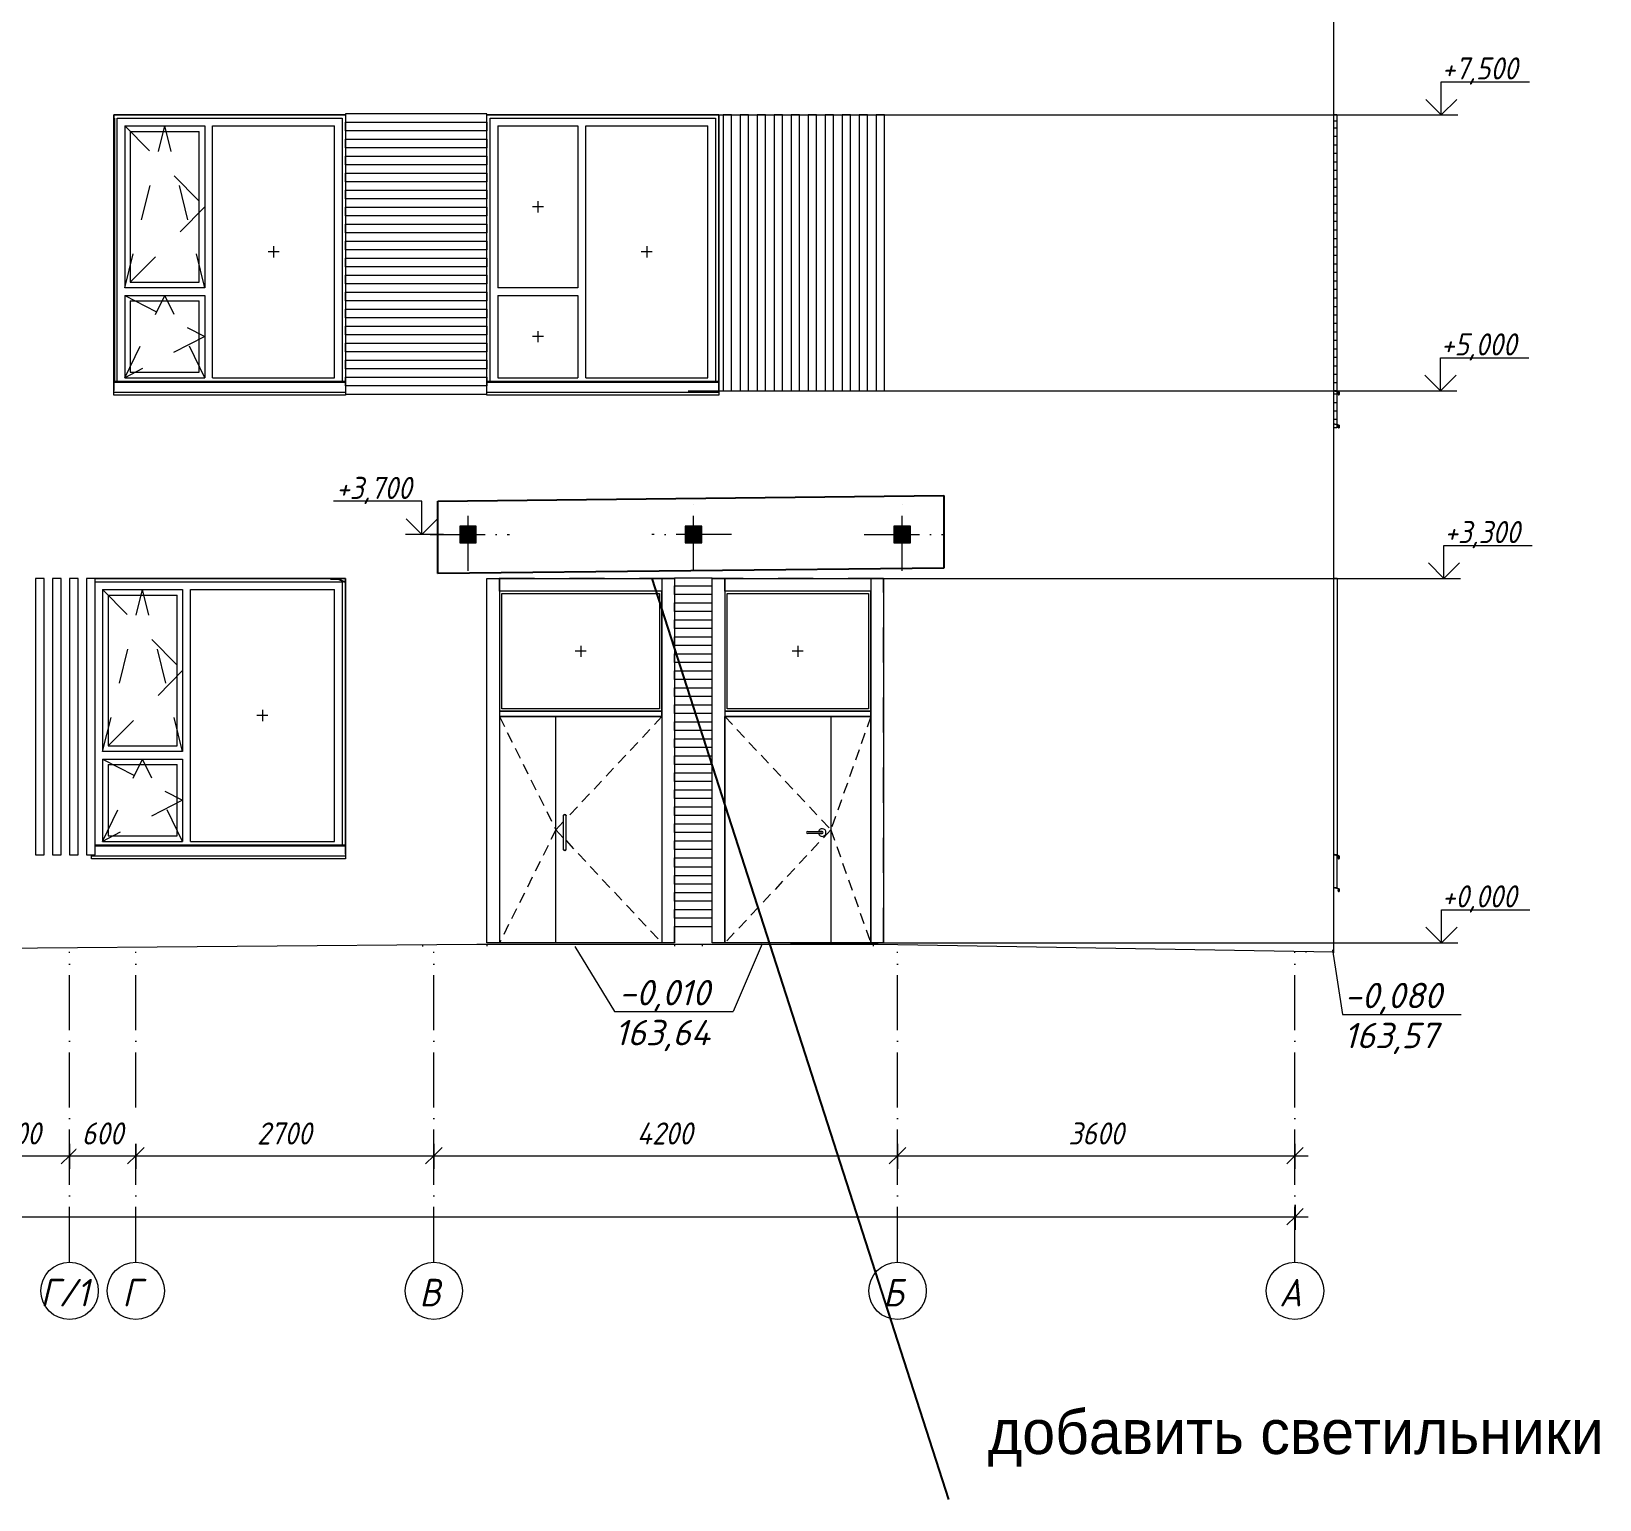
# Model space of a CAD drawing. Header units: millimetres. Extents: x -2128 to 116635, y -18248 to 18481.
# Drawn here: x 55830 to 70035, y -5043 to 8257 of the extents above; entities that cross this region are included whole.
import ezdxf

# ---------------------------------------------------------------- set-up
doc = ezdxf.new("R2010")
doc.units = ezdxf.units.MM
for name, pattern in [('200_ШТРИХ__ш1_п0_6_', [160, 100, -60]), ('50_200_ШТРИХ_1Т_ш5_п1_п1_', [700, 500, -100, 0, -100]), ('Штрих', [635, 317.5, -317.5])]:
    doc.linetypes.add(name, pattern=pattern)
for name, color, linetype, lineweight in [('A-ANNO-DIMS', 7, 'Continuous', 9), ('A-ANNO-DIMS-100', 7, 'Continuous', 9), ('A-ANNO-NOTE', 7, 'Continuous', 9), ('A-DETL-1', 7, 'Continuous', 5), ('A-DETL-CNTR', 7, '50_200_ШТРИХ_1Т_ш5_п1_п1_', 9), ('A-DOOR', 7, 'Continuous', 9), ('A-DOOR-1', 7, 'Continuous', 5), ('A-DOOR-2', 7, '200_ШТРИХ__ш1_п0_6_', 5), ('A-DOOR-FRAM', 7, 'Continuous', 5), ('A-DOOR-HDLN', 7, 'Штрих', 5), ('A-FLOR', 7, 'Continuous', 9), ('A-GENM', 7, 'Continuous', 9), ('A-GLAZ-1', 7, 'Continuous', 5), ('A-GLAZ-2', 7, 'Штрих', 5), ('A-WALL', 7, 'Continuous', 5), ('G-ANNO-DIMS', 7, 'Continuous', 9), ('G-ANNO-DIMS-1', 7, 'Continuous', 20), ('I-WALL', 7, 'Continuous', 5), ('Оси', 7, 'Continuous', 9), ('Оси-1', 7, '50_200_ШТРИХ_1Т_ш5_п1_п1_', 9)]:
    doc.layers.add(name, color=color, linetype=linetype, lineweight=lineweight)
doc.layers.add('A-DETL-GENF-1', color=7, linetype='Continuous', lineweight=9, true_color=0xffffff)
doc.styles.add('ISOCPEUR_I', font='isocpeui.ttf', dxfattribs={"width": 0.9, "height": 250})
doc.styles.add('ISOCPEUR_I_1', font='isocpeui.ttf', dxfattribs={"width": 0.9, "height": 200})
doc.styles.add('ISOCPEUR_I_2', font='isocpeui.ttf', dxfattribs={"height": 230})
doc.dimstyles.new('ISO-2_0_0_9К_Средний_с_подложкой_1', dxfattribs={"dimscale": 304.8, "dimtxt": 199.196235, "dimasz": 0.492126, "dimexe": 0.393701, "dimexo": 0, "dimgap": 0.131234, "dimtad": 1, "dimdec": 0, "dimzin": 0, "dimdsep": 46, "dimtxsty": 'ISOCPEUR_I_1', "dimblk1": 'OBLIQUE', "dimblk2": 'OBLIQUE', "dimsah": 1, "dimcen": 0.09, "dimdle": 0.393701, "dimazin": 0, "dimtfac": 1, "dimtdec": 4, "dimtix": 1, "dimtmove": 2, "dimatfit": 3, "dimfxl": 1, "dimtvp": 1, "dimtfill": 1, "dimtolj": 1, "dimtzin": 0, "dimarcsym": 2})

# ---------------------------------------------------------------- blocks, each defined once
blk = doc.blocks.new('Ось сетки - Круг_Ø6_00__ISO-2_5_0_9K_ кружки поменьше-23056867-АР2_Фасад ___-А')
at = {"layer": 'Оси'}
blk.add_circle((0, -3152), 260, dxfattribs=at)
blk = doc.blocks.new('DIMBLOCK28-АР2_Фасад ___-А')
at = {"layer": 'A-ANNO-DIMS-100', "transparency": 16777216}
for p, q in [((40276, -2374), (40276, -2600)), ((40276, -2480), (40276, -2374)), ((67276, -2374), (67276, -2600)), ((67276, -2480), (67276, -2374)), ((40156, -2480), (67396, -2480))]:
    blk.add_line(p, q, dxfattribs=at)
at = {"layer": 'A-ANNO-DIMS-100', "lineweight": 20, "transparency": 16777216}
for p, q in [((40276, -2480), (40351, -2405)), ((67276, -2480), (67351, -2405)), ((40276, -2480), (40201, -2555)), ((67276, -2480), (67201, -2555))]:
    blk.add_line(p, q, dxfattribs=at)
at = {"layer": 'A-ANNO-DIMS-100', "color": 0, "transparency": 16777216, "insert": (53235, -2179), "char_height": 200, "width": 758.48, "attachment_point": 1, "line_spacing_factor": 1.149209, "style": 'ISOCPEUR_I_1', "bg_fill": 3, "box_fill_scale": 1.25, "bg_fill_color": 256, "bg_fill_true_color": 13158600, "bg_fill_transparency": 0}
blk.add_mtext('27000', dxfattribs=at)
blk = doc.blocks.new('_Oblique')
at = {"color": 0, "linetype": 'ByBlock', "lineweight": -2}
blk.add_line((-0.5, -0.5), (0.5, 0.5), dxfattribs=at)

msp = doc.modelspace()

# ---------------------------------------------------------------- hatches: boundary and pattern name
at = {"layer": 'A-DETL-GENF-1'}
for points in [[(59860, 3625), (59860, 3775), (59710, 3775), (59710, 3625)], [(61901.5, 3625), (61901.5, 3775), (61751.5, 3775), (61751.5, 3625)], [(63793.1, 3625), (63793.1, 3775), (63643.1, 3775), (63643.1, 3625), (63721.3, 3625)]]:
    msp.add_hatch(color=256, dxfattribs=at).paths.add_polyline_path(points, flags=0)

# ---------------------------------------------------------------- linework, layer by layer
at = {"color": 1}
for p, q in [((59511, 4003), (64093.9, 4051.5)), ((59511, 3345.7), (59511, 4003)), ((64093.9, 4051.5), (64093.9, 3394.2)), ((64093.9, 3394.2), (59511, 3345.7))]:
    msp.add_line(p, q, dxfattribs=at)
at = {"layer": 'A-ANNO-DIMS'}
for p, q in [((56175.8, -1821.5), (56175.8, -2047.5)), ((56175.8, -1927.5), (56175.8, -1821.5)), ((56175.8, -1821.5), (56175.8, -2047.5)), ((56175.8, -1927.5), (56175.8, -1821.5)), ((56775.8, -1821.5), (56775.8, -2047.5)), ((56775.8, -1927.5), (56775.8, -1821.5)), ((59475.8, -1821.5), (59475.8, -2047.5)), ((59475.8, -1927.5), (59475.8, -1821.5)), ((59475.8, -1821.5), (59475.8, -2047.5)), ((59475.8, -1927.5), (59475.8, -1821.5)), ((63675.8, -1821.5), (63675.8, -2047.5)), ((63675.8, -1927.5), (63675.8, -1821.5)), ((63675.8, -1821.5), (63675.8, -2047.5)), ((63675.8, -1927.5), (63675.8, -1821.5)), ((67275.8, -1821.5), (67275.8, -2047.5)), ((67275.8, -1927.5), (67275.8, -1821.5)), ((55275.8, -1927.5), (56175.8, -1927.5)), ((56175.8, -1927.5), (56775.8, -1927.5)), ((59475.8, -1927.5), (63675.8, -1927.5)), ((63675.8, -1927.5), (67395.8, -1927.5))]:
    msp.add_line(p, q, dxfattribs=at)
at = {"layer": 'A-ANNO-DIMS', "lineweight": 20}
for p, q in [((56175.8, -1927.5), (56100.8, -2002.5)), ((56175.8, -1927.5), (56250.8, -1852.5)), ((56175.8, -1927.5), (56250.8, -1852.5)), ((56775.8, -1927.5), (56700.8, -2002.5)), ((56775.8, -1927.5), (56850.8, -1852.5)), ((59475.8, -1927.5), (59400.8, -2002.5)), ((59475.8, -1927.5), (59400.8, -2002.5)), ((59475.8, -1927.5), (59550.8, -1852.5)), ((59475.8, -1927.5), (59550.8, -1852.5)), ((63675.8, -1927.5), (63600.8, -2002.5)), ((63675.8, -1927.5), (63600.8, -2002.5)), ((63675.8, -1927.5), (63750.8, -1852.5)), ((63675.8, -1927.5), (63750.8, -1852.5)), ((67275.8, -1927.5), (67200.8, -2002.5)), ((67275.8, -1927.5), (67350.8, -1852.5))]:
    msp.add_line(p, q, dxfattribs=at)
at = {"layer": 'A-ANNO-NOTE'}
for p, q in [((60753.1, -33.9), (61112, -621)), ((62449.3, -9.2), (62186.8, -621)), ((67614.2, -62.6), (67706.3, -647.2)), ((62186.8, -624.1), (61112, -624.1)), ((68781.1, -650.3), (67706.3, -650.3))]:
    msp.add_line(p, q, dxfattribs=at)
at = {"layer": 'A-DETL-1'}
for p, q in [((59710, 3775), (59710, 3625)), ((59860, 3775), (59710, 3775)), ((59860, 3625), (59860, 3775)), ((61901.5, 3775), (61751.5, 3775)), ((61751.5, 3775), (61751.5, 3625)), ((61901.5, 3625), (61901.5, 3775)), ((63643.1, 3775), (63643.1, 3625)), ((63793.1, 3775), (63643.1, 3775)), ((63793.1, 3625), (63793.1, 3775)), ((59710, 3625), (59860, 3625)), ((61751.5, 3625), (61901.5, 3625)), ((63643.1, 3625), (63793.1, 3625))]:
    msp.add_line(p, q, dxfattribs=at)
at = {"layer": 'A-DETL-CNTR'}
for p, q in [((59785, 3370), (59785, 4010)), ((61826.5, 3370), (61826.5, 4010)), ((63718.1, 3370), (63718.1, 4010)), ((59440.8, 3700), (60160.8, 3700)), ((62170.7, 3700), (61450.7, 3700)), ((63373.9, 3700), (64093.9, 3700))]:
    msp.add_line(p, q, dxfattribs=at)
at = {"layer": 'A-DOOR'}
for p, q in [((60070.8, 3185), (60070.8, 2100)), ((61540.8, 3185), (60070.8, 3185)), ((60090.8, 3165), (61520.8, 3165)), ((60090.8, 2120), (60090.8, 3165)), ((61520.8, 3165), (61520.8, 2120)), ((61540.8, 2100), (61540.8, 3185)), ((62112.3, 3185), (62112.3, 2100)), ((63432.3, 3185), (62112.3, 3185)), ((62132.3, 3165), (63412.3, 3165)), ((62132.3, 2120), (62132.3, 3165)), ((63412.3, 3165), (63412.3, 2120)), ((63432.3, 2100), (63432.3, 3185)), ((60070.8, 2100), (61540.8, 2100)), ((61520.8, 2120), (60090.8, 2120)), ((62112.3, 2100), (63432.3, 2100)), ((63412.3, 2120), (62132.3, 2120)), ((60648.3, 1150), (60648.3, 850)), ((60648.3, 1150), (60648.3, 850)), ((60673.3, 850), (60673.3, 1150)), ((60673.3, 850), (60673.3, 1150)), ((62862.3, 1010), (62992.3, 1010)), ((62992.3, 1010), (62958.8, 1010)), ((62992.3, 990), (62862.3, 990)), ((62958.8, 990), (62992.3, 990))]:
    msp.add_line(p, q, dxfattribs=at)
for centre, radius, start, end in [((60660.8, 1150), 12.5, 0, 180), ((62862.3, 1000), 10, 90, 270), ((62992.3, 1000), 35, 0, 163.39845), ((62992.3, 1000), 35, 196.60155, 0), ((62992.3, 1000), 10, 270, 90), ((62992.3, 1000), 10, 270, 90), ((60660.8, 850), 12.5, 180, 360)]:
    msp.add_arc(centre, radius, start, end, dxfattribs=at)
for points, knots in [([(60648.3, 1150), (60648.3, 1150.3), (60648.3, 1150.8), (60648.4, 1151.6), (60648.5, 1152.4), (60648.7, 1153.2), (60648.9, 1154), (60649.2, 1154.8), (60649.5, 1155.5), (60649.9, 1156.3), (60650.4, 1156.9), (60651, 1157.8), (60651.7, 1158.7), (60652.5, 1159.4), (60653.3, 1160.1), (60654.5, 1160.9), (60656, 1161.6), (60658, 1162.3), (60659.7, 1162.5), (60660.8, 1162.5)], [0.5, 0.5, 0.5, 0.5, 0.52083333, 0.54166667, 0.5625, 0.58333333, 0.60416667, 0.625, 0.64583333, 0.66666667, 0.6875, 0.70833333, 0.75, 0.77083333, 0.79166667, 0.83333333, 0.875, 0.91666667, 1, 1, 1, 1]), ([(60664, 1162.1), (60664.5, 1161.9), (60665.5, 1161.6), (60667, 1160.9), (60668.2, 1160.1), (60669, 1159.4), (60669.4, 1159), (60669.6, 1158.8)], [0.08333333, 0.08333333, 0.08333333, 0.08333333, 0.125, 0.16666667, 0.20833333, 0.22916667, 0.25, 0.25, 0.25, 0.25]), ([(60660.8, 837.5), (60659.7, 837.5), (60658, 837.7), (60656, 838.4), (60654.5, 839.1), (60653.3, 839.9), (60652.5, 840.6), (60651.7, 841.3), (60651, 842.2), (60650.4, 843.1), (60649.9, 843.7), (60649.5, 844.5), (60649.2, 845.2), (60648.9, 846), (60648.7, 846.8), (60648.5, 847.6), (60648.4, 848.4), (60648.3, 849.2), (60648.3, 849.7), (60648.3, 850)], [-1, -1, -1, -1, -0.91666667, -0.875, -0.83333333, -0.79166667, -0.77083333, -0.75, -0.70833333, -0.6875, -0.66666667, -0.64583333, -0.625, -0.60416667, -0.58333333, -0.5625, -0.54166667, -0.52083333, -0.5, -0.5, -0.5, -0.5]), ([(60660.8, 837.5), (60661.8, 837.5), (60663.5, 837.7), (60665.5, 838.4), (60667, 839.1), (60668.2, 839.9), (60669, 840.6), (60669.8, 841.3), (60670.7, 842.4), (60671.5, 843.5), (60672, 844.5), (60672.3, 845.2), (60672.6, 846), (60672.8, 846.8), (60673, 847.6), (60673.2, 848.4), (60673.2, 849.2), (60673.3, 849.7), (60673.3, 850)], [0, 0, 0, 0, 0.08333333, 0.125, 0.16666667, 0.20833333, 0.22916667, 0.25, 0.29166667, 0.33333333, 0.35416667, 0.375, 0.39583333, 0.41666667, 0.4375, 0.45833333, 0.47916667, 0.5, 0.5, 0.5, 0.5])]:
    msp.add_open_spline(points, degree=3, knots=knots, dxfattribs=at)
msp.add_open_spline([(60671.6, 1156.3), (60671.7, 1156), (60672, 1155.5), (60672.3, 1154.8), (60672.6, 1154), (60672.8, 1153.2), (60673, 1152.4), (60673.2, 1151.6), (60673.2, 1150.8), (60673.3, 1150.3), (60673.3, 1150)], degree=3, dxfattribs=at)
at = {"layer": 'A-DOOR-1'}
for p, q in [((60580.8, 2050), (60070.8, 2050)), ((60070.8, 2050), (60070.8, 0)), ((61540.8, 2050), (60580.8, 2050)), ((60580.8, 0), (60580.8, 2050)), ((60580.8, 0), (60580.8, 2050)), ((61540.8, 2050), (61540.8, 0)), ((63072.3, 2050), (62112.3, 2050)), ((62112.3, 0), (62112.3, 2050)), ((63072.3, 2050), (63072.3, 0)), ((63432.3, 2050), (63072.3, 2050)), ((63072.3, 2050), (63072.3, 0)), ((63432.3, 0), (63432.3, 2050))]:
    msp.add_line(p, q, dxfattribs=at)
at = {"layer": 'A-DOOR-2'}
for p, q in [((60069.4, 2050), (60580.8, 1025)), ((61542.1, 2050), (60673.3, 1123.6)), ((62110.9, 2050), (63072.3, 1025)), ((63433.7, 2050), (63072.3, 1025)), ((60580.8, 1025), (60070.8, 0)), ((60648.3, 1097), (60580.8, 1025)), ((60580.8, 1025), (60648.3, 952.9)), ((63072.3, 1025), (62112.3, 0)), ((63072.3, 1025), (63432.3, 0)), ((60673.3, 926.2), (61540.8, 0))]:
    msp.add_line(p, q, dxfattribs=at)
at = {"layer": 'A-DOOR-FRAM'}
for p, q in [((60070.8, 3185), (60070.8, 3300)), ((60070.8, 3300), (60070.8, 0)), ((61540.8, 3300), (61540.8, 3185)), ((61540.8, 3300), (61540.8, 0)), ((62112.3, 3185), (62112.3, 3300)), ((62112.3, 3300), (62112.3, 0)), ((63432.3, 3300), (63432.3, 3185)), ((63432.3, 3300), (63432.3, 0)), ((61540.8, 3185), (60070.8, 3185)), ((63432.3, 3185), (62112.3, 3185)), ((61540.8, 2100), (60070.8, 2100)), ((60070.8, 2100), (60070.8, 2050)), ((60070.8, 2050), (61540.8, 2050)), ((61540.8, 2050), (61540.8, 2100)), ((63432.3, 2100), (62112.3, 2100)), ((62112.3, 2100), (62112.3, 2050)), ((62112.3, 2050), (63432.3, 2050)), ((63432.3, 2050), (63432.3, 2100))]:
    msp.add_line(p, q, dxfattribs=at)
at = {"layer": 'A-DOOR-HDLN'}
for p, q in [((61655.8, 3300), (59955.8, 3300)), ((59955.8, 0), (59955.8, 3300)), ((61655.8, 3300), (59955.8, 3300)), ((59955.8, 0), (59955.8, 3300)), ((63547.3, 3300), (61997.3, 3300)), ((63547.3, 3300), (61997.3, 3300)), ((63547.3, 0), (63547.3, 3300)), ((63547.3, 0), (63547.3, 3300)), ((61655.8, 3157), (61655.8, 3234)), ((61655.8, 3157), (61655.8, 3234)), ((61997.3, 3157), (61997.3, 3234)), ((61997.3, 3157), (61997.3, 3234)), ((61655.8, 3003), (61655.8, 3080)), ((61655.8, 3003), (61655.8, 3080)), ((61997.3, 3003), (61997.3, 3080)), ((61997.3, 3003), (61997.3, 3080)), ((61655.8, 2849), (61655.8, 2926)), ((61655.8, 2849), (61655.8, 2926)), ((61997.3, 2849), (61997.3, 2926)), ((61997.3, 2849), (61997.3, 2926)), ((61655.8, 2695), (61655.8, 2772)), ((61655.8, 2695), (61655.8, 2772)), ((61997.3, 2695), (61997.3, 2772)), ((61997.3, 2695), (61997.3, 2772)), ((61655.8, 2541), (61655.8, 2618)), ((61655.8, 2541), (61655.8, 2618)), ((61997.3, 2541), (61997.3, 2618)), ((61997.3, 2541), (61997.3, 2618)), ((61655.8, 2387), (61655.8, 2464)), ((61655.8, 2387), (61655.8, 2464)), ((61997.3, 2387), (61997.3, 2464)), ((61997.3, 2387), (61997.3, 2464)), ((61655.8, 2233), (61655.8, 2310)), ((61655.8, 2233), (61655.8, 2310)), ((61997.3, 2233), (61997.3, 2310)), ((61997.3, 2233), (61997.3, 2310)), ((61655.8, 2079), (61655.8, 2156)), ((61655.8, 2079), (61655.8, 2156)), ((61997.3, 2079), (61997.3, 2156)), ((61997.3, 2079), (61997.3, 2156)), ((61655.8, 1925), (61655.8, 2002)), ((61655.8, 1925), (61655.8, 2002)), ((61997.3, 1925), (61997.3, 2002)), ((61997.3, 1925), (61997.3, 2002)), ((61655.8, 1771), (61655.8, 1848)), ((61655.8, 1771), (61655.8, 1848)), ((61997.3, 1771), (61997.3, 1848)), ((61997.3, 1771), (61997.3, 1848)), ((61655.8, 1617), (61655.8, 1694)), ((61655.8, 1617), (61655.8, 1694)), ((61997.3, 1617), (61997.3, 1694)), ((61997.3, 1617), (61997.3, 1694)), ((61655.8, 1463), (61655.8, 1540)), ((61655.8, 1463), (61655.8, 1540)), ((61997.3, 1463), (61997.3, 1540)), ((61997.3, 1463), (61997.3, 1540)), ((61655.8, 1309), (61655.8, 1386)), ((61655.8, 1309), (61655.8, 1386)), ((61997.3, 1309), (61997.3, 1386)), ((61997.3, 1309), (61997.3, 1386)), ((61655.8, 1155), (61655.8, 1232)), ((61655.8, 1155), (61655.8, 1232)), ((61997.3, 1155), (61997.3, 1232)), ((61997.3, 1155), (61997.3, 1232)), ((61655.8, 1001), (61655.8, 1078)), ((61655.8, 1001), (61655.8, 1078)), ((61997.3, 1001), (61997.3, 1078)), ((61997.3, 1001), (61997.3, 1078)), ((61655.8, 847), (61655.8, 924)), ((61655.8, 847), (61655.8, 924)), ((61997.3, 847), (61997.3, 924)), ((61997.3, 847), (61997.3, 924)), ((61655.8, 687), (61655.8, 770)), ((61655.8, 687), (61655.8, 770)), ((61997.3, 687), (61997.3, 770)), ((61997.3, 687), (61997.3, 770)), ((61655.8, 533), (61655.8, 610)), ((61655.8, 533), (61655.8, 610)), ((61997.3, 533), (61997.3, 610)), ((61997.3, 533), (61997.3, 610)), ((61655.8, 379), (61655.8, 456)), ((61655.8, 379), (61655.8, 456)), ((61997.3, 379), (61997.3, 456)), ((61997.3, 379), (61997.3, 456)), ((61655.8, 225), (61655.8, 302)), ((61655.8, 225), (61655.8, 302)), ((61997.3, 225), (61997.3, 302)), ((61997.3, 225), (61997.3, 302)), ((61655.8, 0), (61655.8, 148)), ((61655.8, 0), (61655.8, 148)), ((61997.3, 0), (61997.3, 148)), ((61997.3, 0), (61997.3, 148))]:
    msp.add_line(p, q, dxfattribs=at)
at = {"layer": 'A-FLOR'}
for p, q in [((59955.8, -10), (59955.8, -28.7)), ((61655.8, -10), (61655.8, -28.7)), ((61905.8, -10), (61905.8, -28.7)), ((63455.8, -10), (63455.8, -28.7))]:
    msp.add_line(p, q, dxfattribs=at)
at = {"layer": 'A-GENM'}
for p, q in [((56575.8, 7470), (56581.8, 7470)), ((56581.8, 7470), (56581.8, 5073.5)), ((58539.8, 3300), (58539.8, 3295)), ((58539.8, 3295), (58608.6, 3295)), ((58608.6, 3295), (58659.8, 3270)), ((58660.9, 3275), (58609.8, 3300)), ((58659.8, 3270), (58675.3, 3270)), ((58675.3, 3275), (58660.9, 3275))]:
    msp.add_line(p, q, dxfattribs=at)
at = {"layer": 'A-GLAZ-1'}
for p, q in [((56575.8, 7500), (56575.8, 5002.5)), ((58675.8, 7500), (56575.8, 7500)), ((56605.8, 5085), (56605.8, 7470)), ((56605.8, 7470), (58645.8, 7470)), ((56675.8, 7400), (56675.8, 5935)), ((56675.8, 7400), (57400.8, 7400)), ((57400.8, 7400), (57400.8, 5935)), ((57470.8, 5120), (57470.8, 7400)), ((57470.8, 7400), (58575.8, 7400)), ((58575.8, 5120), (58575.8, 7400)), ((58645.8, 7470), (58645.8, 5085)), ((58675.8, 7357), (58675.8, 7434)), ((62055.8, 7500), (59955.8, 7500)), ((59955.8, 7434), (59955.8, 7357)), ((59985.8, 5085), (59985.8, 7470)), ((59985.8, 7470), (62025.8, 7470)), ((60055.8, 7400), (60055.8, 5935)), ((60055.8, 7400), (60780.8, 7400)), ((60780.8, 7400), (60780.8, 5935)), ((60850.8, 5120), (60850.8, 7400)), ((60850.8, 7400), (61955.8, 7400)), ((61955.8, 5120), (61955.8, 7400)), ((62025.8, 7470), (62025.8, 5085)), ((62055.8, 5002.5), (62055.8, 7500)), ((56725.8, 7350), (56725.8, 5985)), ((56725.8, 7350), (57350.8, 7350)), ((57350.8, 5985), (57350.8, 7350)), ((58675.8, 7203), (58675.8, 7280)), ((59955.8, 7280), (59955.8, 7203)), ((58675.8, 7049), (58675.8, 7126)), ((59955.8, 7126), (59955.8, 7049)), ((58675.8, 6895), (58675.8, 6972)), ((59955.8, 6972), (59955.8, 6895)), ((58675.8, 6741), (58675.8, 6818)), ((59955.8, 6818), (59955.8, 6741)), ((60418.3, 6717.5), (60418.3, 6617.5)), ((58675.8, 6587), (58675.8, 6664)), ((59955.8, 6664), (59955.8, 6587)), ((60468.3, 6667.5), (60368.3, 6667.5)), ((58675.8, 6433), (58675.8, 6510)), ((59955.8, 6510), (59955.8, 6433)), ((58073.3, 6260), (57973.3, 6260)), ((58023.3, 6310), (58023.3, 6210)), ((58675.8, 6279), (58675.8, 6356)), ((59955.8, 6356), (59955.8, 6279)), ((61453.3, 6260), (61353.3, 6260)), ((61403.3, 6310), (61403.3, 6210)), ((58675.8, 6125), (58675.8, 6202)), ((59955.8, 6202), (59955.8, 6125)), ((56725.8, 5985), (57350.8, 5985)), ((58675.8, 5971), (58675.8, 6048)), ((59955.8, 6048), (59955.8, 5971)), ((57400.8, 5935), (56675.8, 5935)), ((56675.8, 5865), (56675.8, 5120)), ((56675.8, 5865), (57400.8, 5865)), ((57400.8, 5865), (57400.8, 5120)), ((58675.8, 5817), (58675.8, 5894)), ((59955.8, 5894), (59955.8, 5817)), ((60780.8, 5935), (60055.8, 5935)), ((60055.8, 5865), (60055.8, 5120)), ((60055.8, 5865), (60780.8, 5865)), ((60780.8, 5865), (60780.8, 5120)), ((56725.8, 5815), (56725.8, 5170)), ((56725.8, 5815), (57350.8, 5815)), ((57350.8, 5170), (57350.8, 5815)), ((58675.8, 5663), (58675.8, 5740)), ((59955.8, 5740), (59955.8, 5663)), ((58675.8, 5509), (58675.8, 5586)), ((59955.8, 5586), (59955.8, 5509)), ((60418.3, 5542.5), (60418.3, 5442.5)), ((58675.8, 5355), (58675.8, 5432)), ((59955.8, 5432), (59955.8, 5355)), ((60468.3, 5492.5), (60368.3, 5492.5)), ((58675.8, 5201), (58675.8, 5278)), ((59955.8, 5278), (59955.8, 5201)), ((56675.8, 5120), (57400.8, 5120)), ((56725.8, 5170), (57350.8, 5170)), ((57470.8, 5120), (58575.8, 5120)), ((58675.8, 5047), (58675.8, 5124)), ((59955.8, 5124), (59955.8, 5047)), ((60055.8, 5120), (60780.8, 5120)), ((60850.8, 5120), (61955.8, 5120)), ((56575.8, 4988), (56575.8, 5002.5)), ((56575.8, 4963), (56575.8, 4988)), ((56575.8, 4988), (58675.8, 4988)), ((58675.8, 5085), (56581.8, 5085)), ((58675.8, 5075), (56581.8, 5075)), ((58675.8, 4993.8), (58675.8, 4988)), ((58675.8, 4988), (58675.8, 4963)), ((62055.8, 5085), (59955.8, 5085)), ((62055.8, 5075), (59955.8, 5075)), ((59955.8, 4988), (59955.8, 4993.8)), ((59955.8, 4963), (59955.8, 4988)), ((59955.8, 4988), (62055.8, 4988)), ((62055.8, 5002.5), (62055.8, 4988)), ((62055.8, 4988), (62055.8, 4963)), ((67675.8, 4991), (67625.8, 5002.5)), ((67625.8, 5001.5), (67674.8, 4990.2)), ((67665.6, 4980.4), (67664.6, 4980.1)), ((67664.6, 4980.1), (67669.8, 4966)), ((67670.5, 4967), (67665.6, 4980.4)), ((67674.8, 4990.2), (67674.8, 4967)), ((67675.8, 4966), (67675.8, 4991)), ((58675.8, 4963), (56575.8, 4963)), ((62055.8, 4963), (59955.8, 4963)), ((67669.8, 4966), (67675.8, 4966)), ((67674.8, 4967), (67670.5, 4967)), ((67675.8, 4691), (67625.8, 4702.5)), ((67625.8, 4701.5), (67674.8, 4690.2)), ((67674.8, 4690.2), (67674.8, 4667)), ((67675.8, 4666), (67675.8, 4691)), ((67665.6, 4680.4), (67664.6, 4680.1)), ((67664.6, 4680.1), (67669.8, 4666)), ((67670.5, 4667), (67665.6, 4680.4)), ((67669.8, 4666), (67675.8, 4666)), ((67674.8, 4667), (67670.5, 4667)), ((58675.3, 3300), (56407.4, 3300)), ((56407.4, 3270), (58645.3, 3270)), ((58645.3, 3270), (58645.3, 885)), ((58675.3, 802.5), (58675.3, 3300)), ((56475.3, 3200), (56475.3, 1735)), ((56475.3, 3200), (57200.3, 3200)), ((56525.3, 3150), (56525.3, 1785)), ((56525.3, 3150), (57150.3, 3150)), ((57150.3, 1785), (57150.3, 3150)), ((57200.3, 3200), (57200.3, 1735)), ((57270.3, 920), (57270.3, 3200)), ((57270.3, 3200), (58575.3, 3200)), ((58575.3, 920), (58575.3, 3200)), ((60855.8, 2642.5), (60755.8, 2642.5)), ((60805.8, 2692.5), (60805.8, 2592.5)), ((62822.3, 2642.5), (62722.3, 2642.5)), ((62772.3, 2692.5), (62772.3, 2592.5)), ((57972.8, 2060), (57872.8, 2060)), ((57922.8, 2110), (57922.8, 2010)), ((57200.3, 1735), (56475.3, 1735)), ((56525.3, 1785), (57150.3, 1785)), ((56475.3, 1665), (56475.3, 920)), ((56475.3, 1665), (57200.3, 1665)), ((56525.3, 1615), (56525.3, 970)), ((56525.3, 1615), (57150.3, 1615)), ((57150.3, 970), (57150.3, 1615)), ((57200.3, 1665), (57200.3, 920)), ((58675.3, 885), (56407.4, 885)), ((58675.3, 875), (56407.4, 875)), ((56475.3, 920), (57200.3, 920)), ((56525.3, 970), (57150.3, 970)), ((57270.3, 920), (58575.3, 920)), ((56375.3, 788), (56375.3, 799)), ((56375.3, 763), (56375.3, 788)), ((56375.3, 788), (58675.3, 788)), ((58675.3, 763), (56375.3, 763)), ((58675.3, 802.5), (58675.3, 788)), ((58675.3, 788), (58675.3, 763)), ((67675.8, 788), (67625.8, 802.5)), ((67625.8, 801.5), (67674.8, 787.2)), ((67665.6, 777.4), (67664.6, 777.1)), ((67664.6, 777.1), (67669.8, 763)), ((67670.5, 764), (67665.6, 777.4)), ((67669.8, 763), (67675.8, 763)), ((67674.8, 764), (67670.5, 764)), ((67674.8, 787.2), (67674.8, 764)), ((67675.8, 763), (67675.8, 788)), ((67675.8, 491), (67625.8, 502.5)), ((67625.8, 501.5), (67674.8, 490.2)), ((67665.6, 480.4), (67664.6, 480.1)), ((67664.6, 480.1), (67669.8, 466)), ((67670.5, 467), (67665.6, 480.4)), ((67669.8, 466), (67675.8, 466)), ((67674.8, 467), (67670.5, 467)), ((67674.8, 490.2), (67674.8, 467)), ((67675.8, 466), (67675.8, 491))]:
    msp.add_line(p, q, dxfattribs=at)
at = {"layer": 'A-GLAZ-2'}
for p, q in [((56675.8, 5935), (57038.3, 7400)), ((56675.8, 7400), (57400.8, 6667.5)), ((57400.8, 5935), (57038.3, 7400)), ((57400.8, 6667.5), (56675.8, 5935)), ((56675.8, 5120), (57038.3, 5865)), ((56675.8, 5865), (57400.8, 5492.5)), ((57400.8, 5120), (57038.3, 5865)), ((57400.8, 5492.5), (56675.8, 5120)), ((56475.3, 1735), (56837.8, 3200)), ((56475.3, 3200), (57200.3, 2467.5)), ((57200.3, 1735), (56837.8, 3200)), ((57200.3, 2467.5), (56475.3, 1735)), ((56475.3, 920), (56837.8, 1665)), ((56475.3, 1665), (57200.3, 1292.5)), ((57200.3, 920), (56837.8, 1665)), ((57200.3, 1292.5), (56475.3, 920))]:
    msp.add_line(p, q, dxfattribs=at)
at = {"layer": 'A-WALL'}
for p, q in [((67625.8, 13776), (67625.8, -89.5)), ((56575.8, 7500), (58675.8, 7500)), ((56575.8, 5002.5), (56575.8, 7500)), ((58675.8, 7434), (58675.8, 7357)), ((59955.8, 7500), (62055.8, 7500)), ((59955.8, 7357), (59955.8, 7434)), ((62055.8, 7500), (62055.8, 5002.5)), ((58675.8, 7280), (58675.8, 7203)), ((59955.8, 7203), (59955.8, 7280)), ((58675.8, 7126), (58675.8, 7049)), ((59955.8, 7049), (59955.8, 7126)), ((58675.8, 6972), (58675.8, 6895)), ((59955.8, 6895), (59955.8, 6972)), ((58675.8, 6818), (58675.8, 6741)), ((59955.8, 6741), (59955.8, 6818)), ((58675.8, 6664), (58675.8, 6587)), ((59955.8, 6587), (59955.8, 6664)), ((58675.8, 6510), (58675.8, 6433)), ((59955.8, 6433), (59955.8, 6510)), ((58675.8, 6356), (58675.8, 6279)), ((59955.8, 6279), (59955.8, 6356)), ((58675.8, 6202), (58675.8, 6125)), ((59955.8, 6125), (59955.8, 6202)), ((58675.8, 6048), (58675.8, 5971)), ((59955.8, 5971), (59955.8, 6048)), ((58675.8, 5894), (58675.8, 5817)), ((59955.8, 5817), (59955.8, 5894)), ((58675.8, 5740), (58675.8, 5663)), ((59955.8, 5663), (59955.8, 5740)), ((58675.8, 5586), (58675.8, 5509)), ((59955.8, 5509), (59955.8, 5586)), ((58675.8, 5432), (58675.8, 5355)), ((59955.8, 5355), (59955.8, 5432)), ((58675.8, 5278), (58675.8, 5201)), ((59955.8, 5201), (59955.8, 5278)), ((58675.8, 5124), (58675.8, 5047)), ((59955.8, 5047), (59955.8, 5124)), ((56407.4, 3300), (58675.3, 3300)), ((58675.3, 3300), (58675.3, 802.5)), ((59955.8, 0), (59955.8, 3300)), ((59955.8, 3300), (61655.8, 3300)), ((61997.3, 3300), (63547.3, 3300)), ((63547.3, 3300), (63547.3, 0)), ((61655.8, 3234), (61655.8, 3157)), ((61997.3, 3157), (61997.3, 3234)), ((61655.8, 3080), (61655.8, 3003)), ((61997.3, 3003), (61997.3, 3080)), ((61655.8, 2926), (61655.8, 2849)), ((61997.3, 2849), (61997.3, 2926)), ((61655.8, 2772), (61655.8, 2695)), ((61997.3, 2695), (61997.3, 2772)), ((61655.8, 2618), (61655.8, 2541)), ((61997.3, 2541), (61997.3, 2618)), ((61655.8, 2464), (61655.8, 2387)), ((61997.3, 2387), (61997.3, 2464)), ((61655.8, 2310), (61655.8, 2233)), ((61997.3, 2233), (61997.3, 2310)), ((61655.8, 2156), (61655.8, 2079)), ((61997.3, 2079), (61997.3, 2156)), ((61655.8, 2002), (61655.8, 1925)), ((61997.3, 1925), (61997.3, 2002)), ((61655.8, 1848), (61655.8, 1771)), ((61997.3, 1771), (61997.3, 1848)), ((61655.8, 1694), (61655.8, 1617)), ((61997.3, 1617), (61997.3, 1694)), ((61655.8, 1540), (61655.8, 1463)), ((61997.3, 1463), (61997.3, 1540)), ((61655.8, 1386), (61655.8, 1309)), ((61997.3, 1309), (61997.3, 1386)), ((61655.8, 1232), (61655.8, 1155)), ((61997.3, 1155), (61997.3, 1232)), ((61655.8, 1078), (61655.8, 1001)), ((61997.3, 1001), (61997.3, 1078)), ((61655.8, 924), (61655.8, 847)), ((61997.3, 847), (61997.3, 924)), ((61655.8, 770), (61655.8, 687)), ((61997.3, 687), (61997.3, 770)), ((61655.8, 610), (61655.8, 533)), ((61997.3, 533), (61997.3, 610)), ((61655.8, 456), (61655.8, 379)), ((61997.3, 379), (61997.3, 456)), ((61655.8, 302), (61655.8, 225)), ((61997.3, 225), (61997.3, 302)), ((61655.8, 148), (61655.8, 0)), ((61997.3, 0), (61997.3, 148)), ((63547.3, 0), (61997.3, 0)), ((52075.8, -78.9), (59863.8, -10)), ((59863.8, -10), (63500.8, -10)), ((61655.8, 0), (59955.8, 0)), ((63500.8, -10), (67625.8, -82.2)), ((67375.8, -85.8), (67375.8, -77.8))]:
    msp.add_line(p, q, dxfattribs=at)
at = {"layer": 'G-ANNO-DIMS'}
for p, q in [((68601.2, 7800), (69401.2, 7800)), ((68601.2, 7500), (68601.2, 7800)), ((60734, 7500), (68601.2, 7500)), ((68449.6, 7500), (68749.5, 7500)), ((68593.6, 5300), (69393.6, 5300)), ((68593.6, 5000), (68593.6, 5300)), ((61779.1, 5000), (68593.6, 5000)), ((68442, 5000), (68742, 5000)), ((59392.6, 3700), (59367.5, 3700)), ((59561.8, 3700), (59392.6, 3700)), ((68625.4, 3600), (69425.4, 3600)), ((68625.4, 3300), (68625.4, 3600)), ((62938.5, 3300), (68625.4, 3300)), ((68473.8, 3300), (68773.7, 3300)), ((68602.5, 300), (69402.5, 300)), ((68602.5, 0), (68602.5, 300)), ((62704.7, 0), (68602.5, 0)), ((68450.9, 0), (68750.9, 0))]:
    msp.add_line(p, q, dxfattribs=at)
at = {"layer": 'G-ANNO-DIMS', "extrusion": (0, 0, -1)}
for p, q in [((59367.5, 4000), (58567.5, 4000)), ((59367.5, 3700), (59367.5, 4000)), ((59519.1, 3700), (59219.1, 3700))]:
    msp.add_line(p, q, dxfattribs=at)
at = {"layer": 'G-ANNO-DIMS-1'}
for p, q in [((68601.2, 7500), (68459.8, 7641.4)), ((68601.2, 7500), (68742.6, 7641.4)), ((68593.6, 5000), (68452.2, 5141.4)), ((68593.6, 5000), (68735, 5141.4)), ((68625.4, 3300), (68483.9, 3441.4)), ((68625.4, 3300), (68766.8, 3441.4)), ((68602.5, 0), (68461.1, 141.4)), ((68602.5, 0), (68744, 141.4))]:
    msp.add_line(p, q, dxfattribs=at)
at = {"layer": 'G-ANNO-DIMS-1', "extrusion": (0, 0, -1)}
for q in [(59226.1, 3841.4), (59508.9, 3841.4)]:
    msp.add_line((59367.5, 3700), q, dxfattribs=at)
at = {"layer": 'I-WALL'}
for p, q in [((59955.8, 7511), (58675.8, 7511)), ((58675.8, 7511), (58675.8, 7434)), ((58675.8, 7434), (59955.8, 7434)), ((59955.8, 7434), (59955.8, 7511)), ((62172.8, 7500), (62095.8, 7500)), ((62095.8, 7500), (62095.8, 5000)), ((62172.8, 5000), (62172.8, 7500)), ((62326.8, 7500), (62249.8, 7500)), ((62249.8, 7500), (62249.8, 5000)), ((62326.8, 5000), (62326.8, 7500)), ((62480.8, 7500), (62403.8, 7500)), ((62403.8, 7500), (62403.8, 5000)), ((62480.8, 5000), (62480.8, 7500)), ((62634.8, 7500), (62557.8, 7500)), ((62557.8, 7500), (62557.8, 5000)), ((62634.8, 5000), (62634.8, 7500)), ((62788.8, 7500), (62711.8, 7500)), ((62711.8, 7500), (62711.8, 5000)), ((62788.8, 5000), (62788.8, 7500)), ((62942.8, 7500), (62865.8, 7500)), ((62865.8, 7500), (62865.8, 5000)), ((62942.8, 5000), (62942.8, 7500)), ((63096.8, 7500), (63019.8, 7500)), ((63019.8, 7500), (63019.8, 5000)), ((63096.8, 5000), (63096.8, 7500)), ((63250.8, 7500), (63173.8, 7500)), ((63173.8, 7500), (63173.8, 5000)), ((63250.8, 5000), (63250.8, 7500)), ((63404.8, 7500), (63327.8, 7500)), ((63327.8, 7500), (63327.8, 5000)), ((63404.8, 5000), (63404.8, 7500)), ((63558.8, 7500), (63481.8, 7500)), ((63481.8, 7500), (63481.8, 5000)), ((63558.8, 5000), (63558.8, 7500)), ((67655.8, 7500), (67625.8, 7500)), ((67655.8, 7445), (67625.8, 7445)), ((67655.8, 7500), (67655.8, 7445)), ((67655.8, 7445), (67655.8, 7380.5)), ((59955.8, 7357), (58675.8, 7357)), ((58675.8, 7357), (58675.8, 7280)), ((58675.8, 7280), (59955.8, 7280)), ((59955.8, 7280), (59955.8, 7357)), ((67655.8, 7380.5), (67625.8, 7380.5)), ((67655.8, 7303.5), (67625.8, 7303.5)), ((67655.8, 7380.5), (67655.8, 7303.5)), ((67655.8, 7303.5), (67655.8, 7226.5)), ((59955.8, 7203), (58675.8, 7203)), ((58675.8, 7203), (58675.8, 7126)), ((58675.8, 7126), (59955.8, 7126)), ((59955.8, 7126), (59955.8, 7203)), ((67655.8, 7226.5), (67625.8, 7226.5)), ((67655.8, 7149.5), (67625.8, 7149.5)), ((67655.8, 7226.5), (67655.8, 7149.5)), ((67655.8, 7149.5), (67655.8, 7072.5)), ((59955.8, 7049), (58675.8, 7049)), ((58675.8, 7049), (58675.8, 6972)), ((58675.8, 6972), (59955.8, 6972)), ((59955.8, 6972), (59955.8, 7049)), ((67655.8, 7072.5), (67625.8, 7072.5)), ((67655.8, 6995.5), (67625.8, 6995.5)), ((67655.8, 7072.5), (67655.8, 6995.5)), ((67655.8, 6995.5), (67655.8, 6918.5)), ((59955.8, 6895), (58675.8, 6895)), ((58675.8, 6895), (58675.8, 6818)), ((59955.8, 6818), (59955.8, 6895)), ((67655.8, 6918.5), (67625.8, 6918.5)), ((67655.8, 6841.5), (67625.8, 6841.5)), ((67655.8, 6918.5), (67655.8, 6841.5)), ((67655.8, 6841.5), (67655.8, 6764.5)), ((58675.8, 6818), (59955.8, 6818)), ((59955.8, 6741), (58675.8, 6741)), ((58675.8, 6741), (58675.8, 6664)), ((59955.8, 6664), (59955.8, 6741)), ((67655.8, 6764.5), (67625.8, 6764.5)), ((67655.8, 6687.5), (67625.8, 6687.5)), ((67655.8, 6764.5), (67655.8, 6687.5)), ((67655.8, 6687.5), (67655.8, 6610.5)), ((58675.8, 6664), (59955.8, 6664)), ((59955.8, 6587), (58675.8, 6587)), ((58675.8, 6587), (58675.8, 6510)), ((59955.8, 6510), (59955.8, 6587)), ((67655.8, 6610.5), (67625.8, 6610.5)), ((67655.8, 6610.5), (67655.8, 6533.5)), ((58675.8, 6510), (59955.8, 6510)), ((59955.8, 6433), (58675.8, 6433)), ((58675.8, 6433), (58675.8, 6356)), ((59955.8, 6356), (59955.8, 6433)), ((67655.8, 6533.5), (67625.8, 6533.5)), ((67655.8, 6455.9), (67625.8, 6455.9)), ((67655.8, 6533.5), (67655.8, 6455.9)), ((67655.8, 6455.9), (67655.8, 6378.9)), ((58675.8, 6356), (59955.8, 6356)), ((59955.8, 6279), (58675.8, 6279)), ((58675.8, 6279), (58675.8, 6202)), ((59955.8, 6202), (59955.8, 6279)), ((67655.8, 6378.9), (67625.8, 6378.9)), ((67655.8, 6302.5), (67625.8, 6302.5)), ((67655.8, 6378.9), (67655.8, 6302.5)), ((67655.8, 6302.5), (67655.8, 6225.5)), ((58675.8, 6202), (59955.8, 6202)), ((59955.8, 6125), (58675.8, 6125)), ((58675.8, 6125), (58675.8, 6048)), ((59955.8, 6048), (59955.8, 6125)), ((67655.8, 6225.5), (67625.8, 6225.5)), ((67655.8, 6148.5), (67625.8, 6148.5)), ((67655.8, 6225.5), (67655.8, 6148.5)), ((67655.8, 6148.5), (67655.8, 6071.5)), ((58675.8, 6048), (59955.8, 6048)), ((59955.8, 5971), (58675.8, 5971)), ((58675.8, 5971), (58675.8, 5894)), ((59955.8, 5894), (59955.8, 5971)), ((67655.8, 6071.5), (67625.8, 6071.5)), ((67655.8, 5994.5), (67625.8, 5994.5)), ((67655.8, 6071.5), (67655.8, 5994.5)), ((67655.8, 5994.5), (67655.8, 5917.5)), ((58675.8, 5894), (59955.8, 5894)), ((67655.8, 5917.5), (67625.8, 5917.5)), ((67655.8, 5840.3), (67625.8, 5840.3)), ((67655.8, 5917.5), (67655.8, 5840.3)), ((67655.8, 5840.3), (67655.8, 5763.3)), ((59955.8, 5817), (58675.8, 5817)), ((58675.8, 5817), (58675.8, 5740)), ((58675.8, 5740), (59955.8, 5740)), ((59955.8, 5740), (59955.8, 5817)), ((67655.8, 5763.3), (67625.8, 5763.3)), ((67655.8, 5686.5), (67625.8, 5686.5)), ((67655.8, 5763.3), (67655.8, 5686.5)), ((67655.8, 5686.5), (67655.8, 5609.5)), ((59955.8, 5663), (58675.8, 5663)), ((58675.8, 5663), (58675.8, 5586)), ((58675.8, 5586), (59955.8, 5586)), ((59955.8, 5586), (59955.8, 5663)), ((67655.8, 5609.5), (67625.8, 5609.5)), ((67655.8, 5609.5), (67655.8, 5533)), ((59955.8, 5509), (58675.8, 5509)), ((58675.8, 5509), (58675.8, 5432)), ((58675.8, 5432), (59955.8, 5432)), ((59955.8, 5432), (59955.8, 5509)), ((67655.8, 5533), (67625.8, 5533)), ((67655.8, 5456), (67625.8, 5456)), ((67655.8, 5533), (67655.8, 5456)), ((67655.8, 5456), (67655.8, 5378.5)), ((59955.8, 5355), (58675.8, 5355)), ((58675.8, 5355), (58675.8, 5278)), ((58675.8, 5278), (59955.8, 5278)), ((59955.8, 5278), (59955.8, 5355)), ((67655.8, 5378.5), (67625.8, 5378.5)), ((67655.8, 5301.5), (67625.8, 5301.5)), ((67655.8, 5378.5), (67655.8, 5301.5)), ((67655.8, 5301.5), (67655.8, 5224.6)), ((59955.8, 5201), (58675.8, 5201)), ((58675.8, 5201), (58675.8, 5124)), ((58675.8, 5124), (59955.8, 5124)), ((59955.8, 5124), (59955.8, 5201)), ((67655.8, 5224.6), (67625.8, 5224.6)), ((67655.8, 5147.6), (67625.8, 5147.6)), ((67655.8, 5224.6), (67655.8, 5147.6)), ((67655.8, 5147.6), (67655.8, 5071.9)), ((59955.8, 5047), (58675.8, 5047)), ((58675.8, 5047), (58675.8, 4993.8)), ((59955.8, 4993.8), (59955.8, 5047)), ((62095.8, 5000), (62172.8, 5000)), ((62249.8, 5000), (62326.8, 5000)), ((62403.8, 5000), (62480.8, 5000)), ((62557.8, 5000), (62634.8, 5000)), ((62711.8, 5000), (62788.8, 5000)), ((62865.8, 5000), (62942.8, 5000)), ((63019.8, 5000), (63096.8, 5000)), ((63173.8, 5000), (63250.8, 5000)), ((63327.8, 5000), (63404.8, 5000)), ((63481.8, 5000), (63558.8, 5000)), ((67655.8, 5071.9), (67625.8, 5071.9)), ((67632.8, 4999.9), (67625.8, 4999.9)), ((67636.8, 4999), (67625.8, 4999)), ((67655.8, 4999.9), (67637.3, 4999.9)), ((67655.8, 4999), (67641.3, 4999)), ((67655.8, 5071.9), (67655.8, 4999.9)), ((67655.8, 4999), (67655.8, 4995.6)), ((67655.8, 4994.7), (67655.8, 4970)), ((58675.8, 4970), (59955.8, 4970)), ((67655.8, 4970), (67625.8, 4970)), ((67655.8, 4893.1), (67625.8, 4893.1)), ((67655.8, 4970), (67655.8, 4893.1)), ((67655.8, 4893.1), (67655.8, 4816.1)), ((67655.8, 4816.1), (67625.8, 4816.1)), ((67655.8, 4740.4), (67625.8, 4740.4)), ((67655.8, 4816.1), (67655.8, 4740.4)), ((67655.8, 4740.4), (67655.8, 4695.6)), ((67655.8, 4694.7), (67655.8, 4666)), ((67655.8, 4666), (67625.8, 4666)), ((55945.4, 3300), (55868.4, 3300)), ((55868.4, 3300), (55868.4, 799)), ((55945.4, 799), (55945.4, 3300)), ((56099.4, 3300), (56022.4, 3300)), ((56022.4, 3300), (56022.4, 799)), ((56099.4, 799), (56099.4, 3300)), ((56253.4, 3300), (56176.4, 3300)), ((56176.4, 3300), (56176.4, 799)), ((56253.4, 799), (56253.4, 3300)), ((56407.4, 3300), (56330.4, 3300)), ((56330.4, 3300), (56330.4, 799)), ((56407.4, 799), (56407.4, 3300)), ((61997.3, 3305), (61655.8, 3305)), ((61655.8, 3305), (61655.8, 3234)), ((61997.3, 3234), (61997.3, 3305)), ((67627.8, 802), (67627.8, 3300)), ((67657.8, 3300), (67627.8, 3300)), ((67657.8, 3300), (67657.8, 799)), ((61655.8, 3234), (61997.3, 3234)), ((61997.3, 3157), (61655.8, 3157)), ((61655.8, 3157), (61655.8, 3080)), ((61997.3, 3080), (61997.3, 3157)), ((61655.8, 3080), (61997.3, 3080)), ((61997.3, 3003), (61655.8, 3003)), ((61655.8, 3003), (61655.8, 2926)), ((61997.3, 2926), (61997.3, 3003)), ((67627.8, 3000), (67625.8, 3000)), ((61655.8, 2926), (61997.3, 2926)), ((61997.3, 2849), (61655.8, 2849)), ((61655.8, 2849), (61655.8, 2772)), ((61997.3, 2772), (61997.3, 2849)), ((61655.8, 2772), (61997.3, 2772)), ((61997.3, 2695), (61655.8, 2695)), ((61655.8, 2695), (61655.8, 2618)), ((61655.8, 2618), (61997.3, 2618)), ((61997.3, 2618), (61997.3, 2695)), ((61997.3, 2541), (61655.8, 2541)), ((61655.8, 2541), (61655.8, 2464)), ((61655.8, 2464), (61997.3, 2464)), ((61997.3, 2464), (61997.3, 2541)), ((61997.3, 2387), (61655.8, 2387)), ((61655.8, 2387), (61655.8, 2310)), ((61655.8, 2310), (61997.3, 2310)), ((61997.3, 2310), (61997.3, 2387)), ((61997.3, 2233), (61655.8, 2233)), ((61655.8, 2233), (61655.8, 2156)), ((61655.8, 2156), (61997.3, 2156)), ((61997.3, 2156), (61997.3, 2233)), ((61997.3, 2079), (61655.8, 2079)), ((61655.8, 2079), (61655.8, 2002)), ((61655.8, 2002), (61997.3, 2002)), ((61997.3, 2002), (61997.3, 2079)), ((61997.3, 1925), (61655.8, 1925)), ((61655.8, 1925), (61655.8, 1848)), ((61655.8, 1848), (61997.3, 1848)), ((61997.3, 1848), (61997.3, 1925)), ((61997.3, 1771), (61655.8, 1771)), ((61655.8, 1771), (61655.8, 1694)), ((61997.3, 1694), (61997.3, 1771)), ((61655.8, 1694), (61997.3, 1694)), ((61997.3, 1617), (61655.8, 1617)), ((61655.8, 1617), (61655.8, 1540)), ((61997.3, 1540), (61997.3, 1617)), ((61655.8, 1540), (61997.3, 1540)), ((61997.3, 1463), (61655.8, 1463)), ((61655.8, 1463), (61655.8, 1386)), ((61997.3, 1386), (61997.3, 1463)), ((61655.8, 1386), (61997.3, 1386)), ((61997.3, 1309), (61655.8, 1309)), ((61655.8, 1309), (61655.8, 1232)), ((61997.3, 1232), (61997.3, 1309)), ((61655.8, 1232), (61997.3, 1232)), ((61997.3, 1155), (61655.8, 1155)), ((61655.8, 1155), (61655.8, 1078)), ((61997.3, 1078), (61997.3, 1155)), ((61655.8, 1078), (61997.3, 1078)), ((61997.3, 1001), (61655.8, 1001)), ((61655.8, 1001), (61655.8, 924)), ((61997.3, 924), (61997.3, 1001)), ((61655.8, 924), (61997.3, 924)), ((55868.4, 799), (55945.4, 799)), ((56022.4, 799), (56099.4, 799)), ((56176.4, 799), (56253.4, 799)), ((56330.4, 799), (56407.4, 799)), ((61997.3, 847), (61655.8, 847)), ((61655.8, 847), (61655.8, 770)), ((61655.8, 770), (61997.3, 770)), ((61997.3, 770), (61997.3, 847)), ((67627.8, 799), (67627.8, 801.1)), ((67634.5, 799), (67627.8, 799)), ((67657.8, 799), (67638.1, 799)), ((67655.8, 799), (67655.8, 793.8)), ((67655.8, 792.8), (67655.8, 500)), ((61997.3, 687), (61655.8, 687)), ((61655.8, 687), (61655.8, 610)), ((61655.8, 610), (61997.3, 610)), ((61997.3, 610), (61997.3, 687)), ((61997.3, 533), (61655.8, 533)), ((61655.8, 533), (61655.8, 456)), ((61655.8, 456), (61997.3, 456)), ((61997.3, 456), (61997.3, 533)), ((67632.3, 500), (67625.8, 500)), ((67655.8, 500), (67636.8, 500)), ((61997.3, 379), (61655.8, 379)), ((61655.8, 379), (61655.8, 302)), ((61655.8, 302), (61997.3, 302)), ((61997.3, 302), (61997.3, 379)), ((61997.3, 225), (61655.8, 225)), ((61655.8, 225), (61655.8, 148)), ((61655.8, 148), (61997.3, 148)), ((61997.3, 148), (61997.3, 225)), ((59375.8, -32.8), (59375.8, -14.3))]:
    msp.add_line(p, q, dxfattribs=at)
at = {"layer": 'Оси-1'}
for p, q in [((56175.8, -2891.7), (56175.8, -80.1)), ((56775.8, -2891.7), (56775.8, -80.1)), ((59475.8, -2891.7), (59475.8, -80.1)), ((63675.8, -2891.7), (63675.8, -80.1)), ((67275.8, -2891.7), (67275.8, -80.1))]:
    msp.add_line(p, q, dxfattribs=at)

# ---------------------------------------------------------------- block references
at = {"layer": 'Оси'}
for p in [(56175.8, 0), (56775.8, 0), (59475.8, 0), (63675.8, 0), (67275.8, 0)]:
    msp.add_blockref('Ось сетки - Круг_Ø6_00__ISO-2_5_0_9K_ кружки поменьше-23056867-АР2_Фасад ___-А', p, dxfattribs=at)

# ---------------------------------------------------------------- texts
at = {"color": 1, "insert": (64493, -4230), "char_height": 400, "attachment_point": 1}
msp.add_mtext_dynamic_manual_height_columns('добавить светильники', width=7085, gutter_width=1, heights=[0], dxfattribs=at)
at = {"layer": 'A-ANNO-NOTE', "style": 'ISOCPEUR_I_2'}
for s, p in [('-0,010', (61151, -565.4)), ('-0,080', (67722.3, -591.6)), ('163,64', (61113.9, -927.5)), ('163,57', (67718.3, -953.7))]:
    msp.add_text(s, height=230, dxfattribs=at).set_placement(p)
at = {"layer": 'G-ANNO-DIMS', "style": 'ISOCPEUR_I_1', "width": 0.9}
for s, p in [('+7,500', (68604.7, 7821.3)), ('+5,000', (68597.2, 5321.3)), ('+3,700', (58591, 4021.3)), ('+3,300', (68628.9, 3621.3)), ('+0,000', (68606.1, 321.3))]:
    msp.add_text(s, height=200, dxfattribs=at).set_placement(p)
at = {"layer": 'Оси', "char_height": 250, "attachment_point": 1, "style": 'ISOCPEUR_I'}
for s, insert, width in [('\\fISOCPEUR|b0|i1|c204|p34|;\\W.9;Г', (55911.4, -3042.9), 202.025), ('/1', (56078.1, -3042.9), 346.329), ('\\fISOCPEUR|b0|i1|c204|p34|;\\W.9;Г', (56654.1, -3042.9), 202.025), ('\\fISOCPEUR|b0|i1|c204|p34|;\\W.9;В', (59345.1, -3042.9), 223.671), ('\\fISOCPEUR|b0|i1|c204|p34|;\\W.9;Б', (63545.1, -3042.9), 223.671), ('\\fISOCPEUR|b0|i1|c204|p34|;\\W.9;А', (67133.4, -3042.9), 252.532)]:
    msp.add_mtext(s, dxfattribs=dict(at, insert=insert, width=width))

# ---------------------------------------------------------------- next in the draw order: texts
at = {"layer": 'A-ANNO-DIMS', "char_height": 200, "attachment_point": 1, "line_spacing_factor": 1.149209, "style": 'ISOCPEUR_I_1', "bg_fill": 3, "box_fill_scale": 1.25, "bg_fill_color": 256, "bg_fill_true_color": 13158600, "bg_fill_transparency": 0}
for s, insert, width in [('900', (55536.1, -1626.2), 455.087), ('4200', (61315.3, -1626.2), 625.17), ('3600', (65222.9, -1626.2), 606.782)]:
    msp.add_mtext(s, dxfattribs=dict(at, insert=insert, width=width))

# ---------------------------------------------------------------- next in the draw order: dimensions: what is measured, and where the dimension line sits
at = {"layer": 'A-ANNO-DIMS'}
dim = msp.add_linear_dim(base=(67275.8, -2479.9), p1=(40275.8, -2373.9), p2=(67275.8, -2373.9), dimstyle='ISO-2_0_0_9К_Средний_с_подложкой_1', override={"dimpost": '<>', "dimfxl": 26999.999823}, dxfattribs=at)
dim.commit()
dim.dimension.update_dxf_attribs({"geometry": 'DIMBLOCK28-АР2_Фасад ___-А', "text_midpoint": (53614.6, -2312), "dimtype": 160})

# ---------------------------------------------------------------- next in the draw order: linework, layer by layer
at = {"color": 1}
msp.add_line((61450.7, 3300), (64136, -5043), dxfattribs=at)
at = {"layer": 'A-ANNO-DIMS', "lineweight": 20}
msp.add_line((56175.8, -1927.5), (56100.8, -2002.5), dxfattribs=at)

# ---------------------------------------------------------------- next in the draw order: texts
at = {"layer": 'A-ANNO-DIMS', "insert": (56286.1, -1626.2), "char_height": 200, "width": 455.087, "attachment_point": 1, "line_spacing_factor": 1.149209, "style": 'ISOCPEUR_I_1', "bg_fill": 3, "box_fill_scale": 1.25, "bg_fill_color": 256, "bg_fill_true_color": 13158600, "bg_fill_transparency": 0}
msp.add_mtext('600', dxfattribs=at)

# ---------------------------------------------------------------- next in the draw order: linework, layer by layer
at = {"layer": 'A-ANNO-DIMS'}
for p, q in [((56775.8, -1821.5), (56775.8, -2047.5)), ((56775.8, -1927.5), (56775.8, -1821.5)), ((56775.8, -1927.5), (59475.8, -1927.5))]:
    msp.add_line(p, q, dxfattribs=at)
at = {"layer": 'A-ANNO-DIMS', "lineweight": 20}
for q in [(56700.8, -2002.5), (56850.8, -1852.5)]:
    msp.add_line((56775.8, -1927.5), q, dxfattribs=at)

# ---------------------------------------------------------------- next in the draw order: texts
at = {"layer": 'A-ANNO-DIMS', "insert": (57872.9, -1626.2), "char_height": 200, "width": 606.782, "attachment_point": 1, "line_spacing_factor": 1.149209, "style": 'ISOCPEUR_I_1', "bg_fill": 3, "box_fill_scale": 1.25, "bg_fill_color": 256, "bg_fill_true_color": 13158600, "bg_fill_transparency": 0}
msp.add_mtext('2700', dxfattribs=at)

doc.saveas('drawing.dxf')
